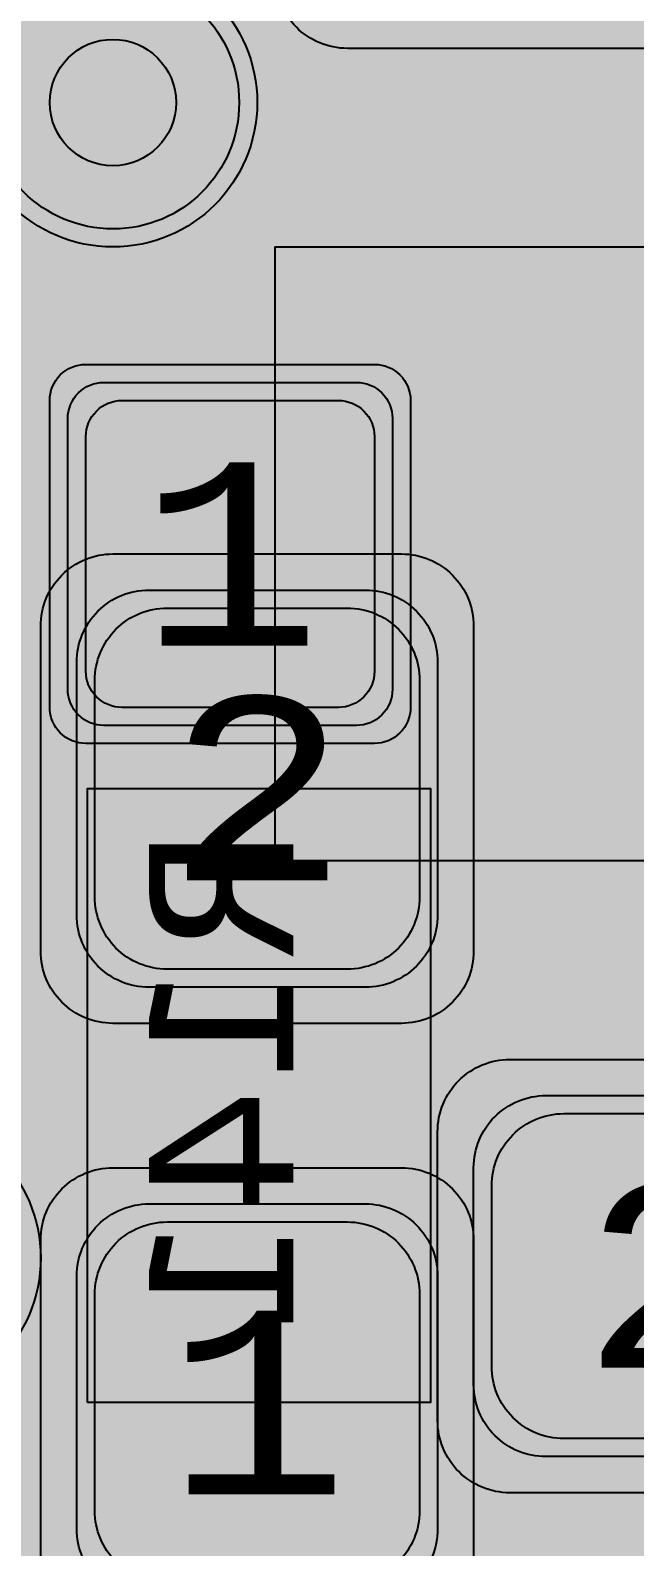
# Model space of a CAD drawing. Extents: x -28 to 199, y -61 to 255.
# Drawn here: x 127.371 to 129.046, y 86.501 to 90.7 of the extents above; entities that cross this region are included whole.
import ezdxf
from ezdxf.enums import TextEntityAlignment as Align

# ---------------------------------------------------------------- set-up
doc = ezdxf.new("R2010")
doc.units = 0
doc.header["$MEASUREMENT"] = 0
for name, color, linetype in [('ASSEMBLY_OUTLINES_BTM', 191, 'CONTINUOUS'), ('ASSEMBLY_OUTLINES_TOP', 102, 'CONTINUOUS'), ('ASSEMBLY_PART_NUMBERS_BTM', 191, 'CONTINUOUS'), ('ASSEMBLY_PART_NUMBERS_TOP', 102, 'CONTINUOUS'), ('ASSEMBLY_REF_DES_BTM', 191, 'CONTINUOUS'), ('ASSEMBLY_REF_DES_TOP', 102, 'CONTINUOUS'), ('DRILL_DRAWING', 21, 'CONTINUOUS'), ('GENERATED_SILKSCREEN_BTM', 255, 'CONTINUOUS'), ('GENERATED_SILKSCREEN_TOP', 140, 'CONTINUOUS'), ('PART_PADS_SMD_BTM', 10, 'CONTINUOUS'), ('PART_PADS_SMD_TOP', 150, 'CONTINUOUS'), ('PIN_NUMBERS_BTM', 8, 'CONTINUOUS'), ('PIN_NUMBERS_TOP', 8, 'CONTINUOUS'), ('PLACEMENT_OUTLINES_BTM', 222, 'CONTINUOUS'), ('PLACEMENT_OUTLINES_TOP', 130, 'CONTINUOUS'), ('PLANE_DATA_LAYER_2', 230, 'CONTINUOUS'), ('PLANE_SHAPES_LAYER_2', 230, 'CONTINUOUS'), ('PLANE_SHAPES_LAYER_3', 81, 'CONTINUOUS'), ('SILKSCREEN_OUTLINES_BTM', 211, 'CONTINUOUS'), ('SILKSCREEN_OUTLINES_TOP', 150, 'CONTINUOUS'), ('SILKSCREEN_REF_DES_BTM', 211, 'CONTINUOUS'), ('SILKSCREEN_REF_DES_TOP', 150, 'CONTINUOUS'), ('SOLDERMASK_PADS_BTM', 12, 'CONTINUOUS'), ('SOLDERMASK_PADS_TOP', 180, 'CONTINUOUS'), ('SOLDERPASTE_PADS_BTM', 12, 'CONTINUOUS'), ('SOLDERPASTE_PADS_TOP', 180, 'CONTINUOUS'), ('TRACES_LAYER_3', 81, 'CONTINUOUS'), ('TRACES_LAYER_BOTTOM', 10, 'CONTINUOUS'), ('TRACES_LAYER_TOP', 150, 'CONTINUOUS'), ('VIA_HOLES_LAYER_2', 30, 'CONTINUOUS'), ('VIA_HOLES_LAYER_3', 30, 'CONTINUOUS'), ('VIA_HOLES_LAYER_BOTTOM', 30, 'CONTINUOUS'), ('VIA_HOLES_LAYER_TOP', 30, 'CONTINUOUS'), ('VIA_PADS_LAYER_2', 230, 'CONTINUOUS'), ('VIA_PADS_LAYER_3', 81, 'CONTINUOUS'), ('VIA_PADS_LAYER_BOTTOM', 10, 'CONTINUOUS'), ('VIA_PADS_LAYER_TOP', 150, 'CONTINUOUS')]:
    doc.layers.add(name, color=color, linetype=linetype)
doc.styles.add('COURIER_NEW', font='COUR.TTF')
doc.styles.add('VERDANA', font='verdana.TTF')
doc.styles.add('VERIBEST_GERBER_0', font='txt')

msp = doc.modelspace()

# ---------------------------------------------------------------- hatches: boundary and pattern name
at = {"layer": 'PLANE_DATA_LAYER_2'}
h = msp.add_hatch(color=256, dxfattribs=at)
h.paths.add_polyline_path([(136.977938, 104.900788, -0.0425166317903881), (136.97684, 104.887899, 0.0425189371191998), (136.969634, 104.803321), (136.969634, 103.8357, -0.1989099556854013), (136.947316, 103.781819), (133.471447, 100.30595, 0.1989122151386173), (133.325, 99.952397), (133.325, 93.813669, -0.1989099556853327), (133.302682, 93.759788), (129.846447, 90.303553, 0.1989122151386193), (129.7, 89.95), (129.7, 82.880885, -0.1989099556853327), (129.677682, 82.827004), (125.372996, 78.522318, -0.1989133663344686), (125.319114, 78.5), (124.008004, 78.5, -0.414213562373095), (123.931804, 78.5762), (123.931804, 78.576201, -0.198909955685367), (123.954122, 78.630082), (124.017393, 78.693353, 0.19891218827251), (124.141873, 78.993873), (124.141873, 81.897836, 0.1989121882725186), (124.017393, 82.198356), (121.315166, 84.900583, 0.1989121882725186), (121.014646, 85.025063), (118.085686, 85.025063, 0.1989121882725125), (117.785166, 84.900583), (115.869335, 82.984752, -0.1989133663344686), (115.815453, 82.962434), (111.980365, 82.962434, 0.1989121882725186), (111.679845, 82.837954), (103.605966, 74.764075, -0.6681819935816116), (103.475884, 74.817956), (103.475884, 75.719902, -0.198909955685367), (103.498202, 75.773783), (112.132258, 84.407839, 0.1989121882725186), (112.256738, 84.708359), (112.256738, 87.766792, -0.5791985093720466), (112.371403, 87.832571, 0.9207095428459576), (113.229816, 89.056434, -0.4687192040466884), (113.229816, 89.173566, 0.4687157595514411), (113.229816, 90.326434, -0.4687192040466884), (113.229816, 90.443566, 0.606460415148791), (112.947726, 91.743467, -0.3380635491738142), (112.891615, 91.816971), (112.891615, 91.816972, -0.1989099556853327), (112.913933, 91.870853), (113.850887, 92.807807, -0.4969605349260798), (113.971222, 92.791213, 0.0686227819462532), (114.033421, 92.709116), (117.000682, 89.741856, -0.198909955685367), (117.023, 89.687975), (117.023, 88.767429, -0.228048003750335), (116.994354, 88.707889, 2.854432025872091), (117.805646, 88.707889, -0.228048003750335), (117.777, 88.767429), (117.777, 89.875696, 0.1989121654681639), (117.666579, 90.142275), (114.699318, 93.109536, -0.1989099556853327), (114.677, 93.163417), (114.677, 100.732571, -0.228048003750335), (114.705646, 100.792111, 0.8407221043194625), (114.090183, 101.915205, -0.5141069145394279), (113.989386, 101.987326), (113.989386, 107.618063, -0.6172571328269955), (114.111169, 107.679126, 1.9943987198418727), (114.111169, 108.720874, -0.617257132826957), (113.989386, 108.781937), (113.989386, 126.654985, 0.032533120066096), (113.985795, 126.710116, -0.0325342524810923), (113.985151, 126.720001), (113.985151, 126.720002, -0.6681819935815638), (114.115233, 126.773883), (114.280695, 126.608421, 0.1989121654681736), (114.547274, 126.498), (122.056386, 126.498, -0.1989133663344687), (122.110268, 126.475682), (126.281524, 122.304426, -0.198909955685367), (126.303842, 122.250545), (126.303842, 122.119158, 0.1236662247943365), (126.348588, 121.941012, -0.1606780001424822), (126.356831, 121.893987, 0.3606560929037287), (126.788539, 121.185359, -0.7687174069834758), (126.778046, 121.038457, 7.647506935409171), (127.111461, 121.014641, -0.7687174069834617), (127.121954, 121.161543, 0.6405844281364371), (127.405646, 122.307889, -0.2280480037503427), (127.377, 122.367429), (127.377, 126.6738, -0.414213562373095), (127.4532, 126.75), (128.865978, 126.75, -0.414213562373095), (128.942178, 126.6738), (128.942178, 126.673799, -0.1989099556854013), (128.91986, 126.619918), (128.533421, 126.233479, 0.1989121654681667), (128.423, 125.9669), (128.423, 123.567429, -0.2280480037503427), (128.394354, 123.507889, 2.8544320258721156), (129.205646, 123.507889, -0.2280480037503427), (129.177, 123.567429), (129.177, 125.779179, -0.1989099556854013), (129.199318, 125.83306), (129.986579, 126.62032, 0.0741021212229936), (130.052722, 126.70963, -0.277099918590679), (130.119973, 126.75), (130.174273, 126.75, -0.403683824490227), (130.250423, 126.676549, 0.1956893404127855), (130.451391, 126.229628, -0.2050724899553478), (130.475, 126.174486), (130.475, 122.295253, 0.1989121882725126), (130.59948, 121.994733), (131.330527, 121.263686, -0.1989099556854013), (131.352845, 121.209805), (131.352845, 114.763663, -0.8295497216643613), (131.205645, 114.735997, 0.8295609199568306), (129.95, 114.500001), (129.95, 114.499999, 0.8295609199568306), (131.205645, 114.264003, -0.8295497216643613), (131.352845, 114.236337), (131.352845, 111.668815, -0.198909955685367), (131.330527, 111.614934), (130.692799, 110.977206, 0.1989121882725064), (130.568319, 110.676686), (130.568319, 108.164856, -0.5413714910477632), (130.461467, 108.095093, 0.5413712452295936), (129.55, 107.500001), (129.55, 107.499999, 0.5413712452295937), (130.461467, 106.904907, -0.5413714910477633), (130.568319, 106.835144), (130.568319, 97.583681, 0.1490008545897866), (130.64056, 97.346645, -0.1489978148350905), (130.653512, 97.304146), (130.653512, 97.304145, -0.1942207066511618), (130.632158, 97.251246, 0.5485069438402771), (130.888539, 96.185359, -0.7687174069834758), (130.878046, 96.038457, 7.647506935409185), (131.211461, 96.014641, -0.7687174069834617), (131.221954, 96.161543, 0.6100588580781182), (131.548609, 97.270372, -0.2050724899553477), (131.525, 97.325514), (131.525, 97.477, 0.1677021551964094), (131.434538, 97.739125, -0.1677006453007844), (131.418319, 97.786122), (131.418319, 99.596475, -0.6231693714019529), (131.541139, 99.656749, 0.6231768727902992), (132.75, 100.25, 0.2119397726903838), (132.503162, 100.806173, -0.3779195606310377), (132.491822, 100.906327, 0.943356937975585), (131.551481, 101.648536, -0.6897061753667568), (131.418319, 101.69915), (131.418319, 102.749052, -0.7432602490610456), (131.558052, 102.791123, 0.507237571601238), (132.605828, 102.741787, -0.1165650662333721), (132.633526, 102.76327, 0.0896815058504722), (132.757792, 102.84948), (133.304231, 103.395919, 0.1989121882725186), (133.428711, 103.696439), (133.428711, 113.150158, -0.198909955685367), (133.451029, 113.204039), (134.00052, 113.75353, 0.1989121882725125), (134.125, 114.05405), (134.125, 115.174486, -0.2050724899553477), (134.148609, 115.229628, 2.4974351542811806), (133.251391, 115.229628, -0.2050724899553478), (133.275, 115.174486), (133.275, 114.261653, -0.198909955685367), (133.252682, 114.207772), (132.703191, 113.658281, 0.1989121882725126), (132.578711, 113.357761), (132.578711, 103.904042, -0.1989099556853327), (132.556393, 103.850161), (132.460599, 103.754367, -0.3152207587686722), (132.374533, 103.739179, 0.3712566469041549), (131.558052, 103.508877, -0.7432602490609853), (131.418319, 103.550948), (131.418319, 110.469083, -0.1989099556854013), (131.440637, 110.522964), (132.078365, 111.160692, 0.1989121882725248), (132.202845, 111.461212), (132.202845, 119.995489, -0.6681819935816593), (132.332927, 120.04937), (136.401408, 115.980889, -0.1989099556853327), (136.423726, 115.927008), (136.423726, 114.512395, -0.1989099556853327), (136.401408, 114.458514), (135.933735, 113.990841, -0.6681819935816593), (135.803653, 114.044722), (135.803653, 114.044723, -0.0900388652559256), (135.808516, 114.071509, 4.621395072748782), (135.428491, 113.691484, -0.5237901792127903), (135.531477, 113.620147), (135.531477, 113.620146, -0.1989099556853327), (135.509159, 113.566265), (133.808701, 111.865807, 0.1989122151386246), (133.662254, 111.512254), (133.662254, 107.537746, 0.1989122151386246), (133.808701, 107.184193), (135.333909, 105.658985, -0.1650613667127099), (135.355574, 105.615061, 0.6437565302444234), (136.487538, 105.270109, -0.5051906878791393), (136.609743, 105.259398, 0.1480370251817164), (136.933858, 104.969889, -0.2917988228267626), (136.977938, 104.900789)], flags=0)
h.paths.add_polyline_path([(113.85, 87, -0.9999999999999999), (115.15, 87, -0.9999999999999999)], flags=0)
h.paths.add_polyline_path([(115.25, 125.5, -0.9999999999999999), (116.55000000000001, 125.5, -0.9999999999999999)], flags=0)
h.paths.add_polyline_path([(114.75, 123, -0.9999999999999999), (116.75, 123, -0.9999999999999999)], flags=0)
h.paths.add_polyline_path([(116.232776, 95.682577, 0.7726673183828902), (117.45, 95.999999), (117.45, 96, 0.7083066378647846), (116.29314, 96.40693, -0.531760018124995), (116.167224, 96.417423, 0.772667318382902), (114.95, 96.100001), (114.95, 96.1, 0.7083066378647764), (116.10686, 95.69307, -0.5317600181249857)], flags=0)
h.paths.add_polyline_path([(117.421331, 99.860255, 3.363991928619301), (117.304585, 100.560731, -0.5417095603560502), (117.178669, 100.539745, 3.3639919286193174), (117.295415, 99.839269, -0.5417095603560539)], flags=0)
h.paths.add_polyline_path([(117.44999999999999, 92.3, -0.9999999999999999), (118.75, 92.3, -0.9999999999999999)], flags=0)
h.paths.add_polyline_path([(119.55, 113.4, -0.9999999999999999), (120.85000000000001, 113.4, -0.9999999999999999)], flags=0)
h.paths.add_polyline_path([(119.75, 109.5, -0.9999999999999999), (121.25, 109.5, -0.9999999999999999)], flags=0)
h.paths.add_polyline_path([(120.35, 98.8, -0.9999999999999999), (121.65, 98.8, -0.9999999999999999)], flags=0)
h.paths.add_polyline_path([(120.35, 111.4, -0.9999999999999999), (121.65, 111.4, -0.9999999999999999)], flags=0)
h.paths.add_polyline_path([(120.457283, 123.057713, -0.5359062211731089), (120.330385, 123.05719, 1.3513703040546192), (119.123088, 121.573751, -0.3050494922752397), (119.170567, 121.503171), (119.170567, 121.50317, -0.198909955685367), (119.148249, 121.449289), (118.350727, 120.651767, 0.1989121882725187), (118.226247, 120.351247), (118.226247, 106.65885, -0.198909955685367), (118.203929, 106.604969), (117.471074, 105.872114, -0.205074051956066), (117.415388, 105.849817, 2.455220229755274), (118.05, 105.2), (118.05, 105.199998, 0.0059190874028198), (118.049817, 105.215386, -0.0058690278396138), (118.049796, 105.217175), (118.049796, 105.217193, -0.198909955685367), (118.072114, 105.271074), (118.951767, 106.150727, 0.1989121882725038), (119.076247, 106.451247), (119.076247, 120.143644, -0.198909955685367), (119.098565, 120.197525), (120.108818, 121.207778, -0.0494623730732118), (120.12045, 121.217311, 0.0494618080928846), (120.185326, 121.27048), (120.787867, 121.873021, 0.0494618080928846), (120.841036, 121.937897, -0.0494623730731728), (120.850569, 121.949529), (120.928926, 122.027886, -0.2050740519560306), (120.984612, 122.050183, 1.6971064696081972)], flags=0)
h.paths.add_polyline_path([(121.25, 117.75, -0.9999999999999999), (122.75, 117.75, -0.9999999999999999)], flags=0)
h.paths.add_polyline_path([(122.05, 111.4, -0.9999999999999999), (123.35000000000001, 111.4, -0.9999999999999999)], flags=0)
h.paths.add_polyline_path([(123.29571, 88.162026, 1.6796277836471416), (121.75, 89), (121.75, 88.999999, 0.2324567467697626), (122.139102, 88.20829, -0.3917746108587368), (122.156291, 88.106204, 0.1460189195089194), (122.05, 87.750001), (122.05, 87.75, 1.2874404369000827), (123.270422, 88.061638, -0.3917717789363406)], flags=0)
h.paths.add_polyline_path([(122.65, 105.6, 3.3327468859538776), (123.044022, 106.197474, -0.5991018826014798), (122.939092, 106.281417, 0.0458969718785636), (122.95, 106.399998), (122.95, 106.4, 0.9999999999999999), (121.65, 106.4, 0.2331537315633807), (121.904279, 105.88434, -0.74720291741978), (121.851814, 105.747931, 2.557353807463251), (122.45, 105.1, 0.2331537315633762), (122.195721, 105.61566, -0.74720291741978), (122.248186, 105.752069, 0.121739685827647), (122.555978, 105.802526, -0.599101882601538), (122.660908, 105.718583, 0.0458969718785636), (122.65, 105.600002)], flags=0)
h.paths.add_polyline_path([(123.776372, 102.215741, 2.268015238537925), (122.670454, 102.273947, -0.1736308664859839), (122.687772, 102.22558, -0.157828441953958), (122.673316, 102.180924, 1.8365540169308305), (123.763761, 102.123532, -0.3408039055902447)], flags=0)
h.paths.add_polyline_path([(125.85, 89.1, -0.9999999999999999), (127.15, 89.1, -0.9999999999999999)], flags=0)
h.paths.add_polyline_path([(126.05, 118.8, -0.9999999999999999), (127.35000000000001, 118.8, -0.9999999999999999)], flags=0)
h.paths.add_polyline_path([(126.25, 103.7, -0.9999999999999999), (127.55000000000001, 103.7, -0.9999999999999999)], flags=0)
h.paths.add_polyline_path([(126.35, 85.4, -0.9999999999999999), (127.65, 85.4, -0.9999999999999999)], flags=0)
h.paths.add_polyline_path([(126.35, 87.3, -0.9999999999999999), (127.65, 87.3, -0.9999999999999999)], flags=0)
h.paths.add_polyline_path([(126.75, 115.5, -0.9999999999999999), (128.25, 115.5, -0.9999999999999999)], flags=0)
h.paths.add_polyline_path([(127.25, 83.2, -0.9999999999999999), (128.55, 83.2, -0.9999999999999999)], flags=0)
h.paths.add_polyline_path([(129.5, 95.5), (129.5, 95.500001, 0.2347951257838049), (129.202889, 96.097823, -0.2347971625886518), (129.172702, 96.158562), (129.172702, 96.158563, -0.1989099556854013), (129.19502, 96.212444), (129.356027, 96.373451, 0.1989121882725038), (129.480507, 96.673971), (129.480507, 106.455132, 0.1989121882725038), (129.356027, 106.755652), (126.719253, 109.392426, -0.198909955685367), (126.696935, 109.446307), (126.696935, 110.90022, -0.67775882677704), (126.828419, 110.952662, 2.507233776086384), (126.828419, 111.847338, -0.6777588267769905), (126.696935, 111.89978), (126.696935, 112.86566, 0.1989121882725038), (126.572455, 113.16618), (124.983033, 114.755602, -0.1989099556854013), (124.960715, 114.809483), (124.960715, 119.828112, -0.198909955685367), (124.983033, 119.881993), (125.328926, 120.227886, -0.205074051956065), (125.384612, 120.250183, 2.4552148235298628), (124.75, 120.900002, 0.0059190874028197), (124.750183, 120.884614, -0.0058690278396127), (124.750204, 120.882825), (124.750204, 120.882807, -0.198909955685367), (124.727886, 120.828926), (124.494453, 120.595493, -0.6681819935815638), (124.364371, 120.649374), (124.364371, 120.717126, 0.1989121882725125), (124.239891, 121.017646), (123.147318, 122.110219, -0.198909955685367), (123.125, 122.1641), (123.125, 122.174486, -0.2050724899553477), (123.148609, 122.229628, 2.4974351542811517), (122.251391, 122.229628, -0.2050724899553829), (122.275, 122.174486), (122.275, 121.956497, 0.1989121882725126), (122.39948, 121.655977), (123.492053, 120.563404, -0.198909955685367), (123.514371, 120.509523), (123.514371, 114.406551, 0.19891218827251), (123.638851, 114.106031), (125.318568, 112.426314, -0.198909955685367), (125.340886, 112.372433), (125.340886, 108.878879, 0.1989121882725126), (125.465366, 108.578359), (127.852682, 106.191043, -0.1989099556853327), (127.875, 106.137162), (127.875, 101.425514, -0.2050724899553478), (127.851391, 101.370372, 0.8159834667607626), (128.527623, 100.291159, -0.5233351739894394), (128.630507, 100.219784), (128.630507, 96.881574, -0.1989099556853327), (128.608189, 96.827693), (128.405604, 96.625108, -0.1809134408217212), (128.357013, 96.602974, 0.147660489474916), (128.127329, 96.515812, -0.1654600424582982), (128.080857, 96.5), (127.85, 96.5, 0.1989121882725099), (127.54948, 96.37552), (127.49948, 96.32552, 0.1357250226602834), (127.387774, 96.128414, -0.5450822061688504), (127.266471, 96.087288, 1.9695384942564944), (127.217953, 94.87725, -0.3731724528837284), (127.317035, 94.864977, 0.4338714127250044), (128.266221, 94.847079, -0.3498081147665029), (128.360455, 94.859099, 0.5848883345755964)], flags=0)
h.paths.add_polyline_path([(130.373451, 92.726979, 7.377999984181714), (130.373451, 93.073021, -0.7612838800058466), (130.226549, 93.073021, 7.377999984181725), (130.226549, 92.726979, -0.7612838800058466)], flags=0)
at = {"layer": 'PLANE_SHAPES_LAYER_2'}
h = msp.add_hatch(color=256, dxfattribs=at)
h.paths.add_polyline_path([(169.5, 129.25), (149.5, 129.25), (142.25, 122), (142.25, 90.5), (147.5, 90.5), (147.5, 80), (154, 80), (154, 69.25), (131.75, 69.25), (131.75, 73.25), (121.25, 73.25), (121.25, 81), (110.5, 81), (110.5, 125.75), (106.5, 125.75), (106.5, 128.75), (93.5, 128.75), (93.5, 120.25), (91.75, 120.25), (91.75, 121.5), (80, 121.5), (80, 118.25), (73.25, 118.25), (73.25, 124.5), (67.5, 124.5), (67.5, 128), (57.75, 128), (57.75, 120.25), (55.25, 120.25), (55.25, 121.5), (47.5, 121.5), (47.5, 119), (35, 119), (35, 134.75), (32.75, 134.75), (32.75, 159.75), (29.25, 159.75), (29.25, 175.25), (22.5, 175.25), (22.5, 195.25), (17.25, 195.25), (17.25, 198), (22.5, 198), (22.5, 216.5), (40.25, 216.5), (40.25, 235.5), (54.5, 235.5), (54.5, 254), (87.25, 254), (87.25, 236.25), (86.25, 236.25), (86.25, 228.75), (81, 228.75), (81, 218.75), (95.25, 218.75), (95.25, 194.5), (87, 194.5), (87, 172), (131.1, 172), (131.1, 208.75), (115.5, 208.75), (115.5, 213.75), (106.75, 213.75), (106.75, 218.75), (110.25, 222.25), (110.25, 226.25), (142.5, 226.25), (142.5, 221.5), (160.5, 221.5), (160.5, 240.75), (169.5, 240.75)])
h.paths.add_polyline_path([(35.5, 149.5), (41.75, 149.5), (41.75, 152), (39.25, 152), (39.25, 154), (37.75, 154), (37.75, 152), (35.5, 152)], flags=16)
h.paths.add_polyline_path([(37.5, 125.75), (37.5, 128.75), (42.75, 128.75), (42.75, 125.75)], flags=16)
h.paths.add_polyline_path([(52, 127.75), (52, 130.75), (54.25, 130.75), (54.25, 127.75)], flags=16)
h.paths.add_polyline_path([(50.75, 219.5), (50.75, 226.5), (71.75, 226.5), (71.75, 219.5)], flags=16)
h.paths.add_polyline_path([(66.5, 150.75), (66.5, 177.5), (72.25, 177.5), (72.25, 150.75)], flags=16)
h.paths.add_polyline_path([(47.25, 185.25), (73, 185.25), (73, 188.25), (70.25, 188.25), (70.25, 191), (47.25, 191)], flags=16)
h.paths.add_polyline_path([(84.5, 208), (84.5, 212.75), (85, 212.75), (85, 208)], flags=16)
h.paths.add_polyline_path([(61.5, 137.25), (87.75, 137.25), (87.75, 140.5), (84.75, 140.5), (84.75, 143), (61.5, 143)], flags=16)
h.paths.add_polyline_path([(88.75, 127), (88.75, 130), (91, 130), (91, 127)], flags=16)
h.paths.add_polyline_path([(85.5, 130.25), (85.5, 132.5), (91, 132.5), (91, 130.25)], flags=16)
h.paths.add_polyline_path([(108.75, 142.25), (135.75, 142.25), (135.75, 145.75), (132.25, 145.75), (132.25, 149), (108.75, 149)], flags=16)
h.paths.add_polyline_path([(114.25, 126.75), (140.75, 126.75), (140.75, 129.75), (137.25, 129.75), (137.25, 133), (114.25, 133)], flags=16)
h.paths.add_polyline_path([(155.25, 180.25), (166.25, 180.25), (166.25, 186.25), (152.25, 186.25), (152.25, 183), (155.25, 183)], flags=16)
at = {"layer": 'PLANE_SHAPES_LAYER_3'}
h = msp.add_hatch(color=256, dxfattribs=at)
h.paths.add_polyline_path([(169.5, 129.25), (149.5, 129.25), (142.25, 122), (142.25, 90.5), (147.5, 90.5), (147.5, 80), (154, 80), (154, 69.25), (131.75, 69.25), (131.75, 73.25), (121.25, 73.25), (121.25, 81), (110.5, 81), (110.5, 125.75), (106.5, 125.75), (106.5, 128.75), (93.5, 128.75), (93.5, 120.25), (91.75, 120.25), (91.75, 121.5), (80, 121.5), (80, 118.25), (73.25, 118.25), (73.25, 124.5), (67.5, 124.5), (67.5, 127.75), (58.25, 127.75), (58.25, 130.25), (88.75, 130.25), (88.75, 127), (91, 127), (91, 132.5), (55, 132.5), (55, 131.25), (52, 131.25), (52, 127.75), (55, 127.75), (55, 127.25), (57.75, 127.25), (57.75, 120.25), (55.25, 120.25), (55.25, 121.5), (47.5, 121.5), (47.5, 119), (35, 119), (35, 134.75), (32.75, 134.75), (32.75, 159.75), (29.25, 159.75), (29.25, 175.25), (22.5, 175.25), (22.5, 195.25), (17.25, 195.25), (17.25, 198), (22.5, 198), (22.5, 216.5), (40.25, 216.5), (40.25, 235.5), (54.5, 235.5), (54.5, 254), (87.25, 254), (87.25, 236.25), (86.25, 236.25), (86.25, 228.75), (81, 228.75), (81, 218.75), (95.25, 218.75), (95.25, 194.5), (87, 194.5), (87, 172), (131.1, 172), (131.1, 208.75), (115.5, 208.75), (115.5, 213.75), (106.75, 213.75), (106.75, 218.75), (110.25, 222.25), (110.25, 226.25), (142.5, 226.25), (142.5, 221.5), (160.5, 221.5), (160.5, 240.75), (169.5, 240.75)])
h.paths.add_polyline_path([(35.5, 149.5), (41.75, 149.5), (41.75, 152), (39.25, 152), (39.25, 154), (37.75, 154), (37.75, 152), (35.5, 152)], flags=16)
h.paths.add_polyline_path([(37.5, 125.75), (37.5, 128.75), (42.75, 128.75), (42.75, 125.75)], flags=16)
h.paths.add_polyline_path([(50.75, 219.5), (50.75, 226.5), (71.75, 226.5), (71.75, 219.5)], flags=16)
h.paths.add_polyline_path([(66.5, 150.75), (66.5, 177.5), (72.25, 177.5), (72.25, 150.75)], flags=16)
h.paths.add_polyline_path([(47.25, 185.25), (73, 185.25), (73, 188.25), (70.25, 188.25), (70.25, 191), (47.25, 191)], flags=16)
h.paths.add_polyline_path([(84.5, 208), (84.5, 212.75), (85, 212.75), (85, 208)], flags=16)
h.paths.add_polyline_path([(61.5, 137.25), (87.75, 137.25), (87.75, 140.5), (84.75, 140.5), (84.75, 143), (61.5, 143)], flags=16)
h.paths.add_polyline_path([(108.75, 142.25), (135.75, 142.25), (135.75, 145.75), (132.25, 145.75), (132.25, 149), (108.75, 149)], flags=16)
h.paths.add_polyline_path([(114.25, 126.75), (140.75, 126.75), (140.75, 129.75), (137.25, 129.75), (137.25, 133), (114.25, 133)], flags=16)
h.paths.add_polyline_path([(155.25, 180.25), (166.25, 180.25), (166.25, 186.25), (152.25, 186.25), (152.25, 183), (155.25, 183)], flags=16)
at = {"layer": 'VIA_HOLES_LAYER_2'}
h = msp.add_hatch(color=256, dxfattribs=at)
edge = h.paths.add_edge_path()
edge.add_arc((127.6, 90.5), 0.175, 0, 360)
at = {"layer": 'VIA_HOLES_LAYER_3'}
h = msp.add_hatch(color=256, dxfattribs=at)
edge = h.paths.add_edge_path()
edge.add_arc((127.6, 90.5), 0.175, 0, 360)
at = {"layer": 'VIA_HOLES_LAYER_BOTTOM'}
h = msp.add_hatch(color=256, dxfattribs=at)
edge = h.paths.add_edge_path()
edge.add_arc((127.6, 90.5), 0.175, 0, 360)
at = {"layer": 'VIA_HOLES_LAYER_TOP'}
h = msp.add_hatch(color=256, dxfattribs=at)
edge = h.paths.add_edge_path()
edge.add_arc((127.6, 90.5), 0.175, 0, 360)

# ---------------------------------------------------------------- linework, layer by layer
at = {"layer": 'ASSEMBLY_OUTLINES_BTM'}
msp.add_lwpolyline([(127.53, 86.9), (127.53, 88.6), (128.48, 88.6), (128.48, 86.9)], close=True, dxfattribs=at)
at = {"layer": 'ASSEMBLY_OUTLINES_TOP'}
msp.add_lwpolyline([(128.05, 88.4), (128.05, 90.1), (130.95, 90.1), (130.95, 88.4)], close=True, dxfattribs=at)
at = {"layer": 'ASSEMBLY_OUTLINES_TOP', "const_width": 0.1}
msp.add_lwpolyline([(128.5, 90), (128.5, 88.5)], dxfattribs=at)
at = {"layer": 'GENERATED_SILKSCREEN_BTM', "const_width": 0.15}
for points in [[(128.186005, 89.342399), (128.184405, 89.335999, -0.1622776608), (128.184404, 89.335996), (128.176404, 89.327996, -0.213376806), (128.1764, 89.327995), (128.170001, 89.326395, -0.0990195147), (128.169999, 89.326395), (127.630801, 89.326395, -0.099019514), (127.630799, 89.326395), (127.625199, 89.327995, -0.1119910924), (127.625197, 89.327996), (127.620399, 89.331195, -0.2534505544), (127.620395, 89.331198), (127.617995, 89.336798), (127.617995, 89.336799), (127.617195, 89.342399), (127.617195, 89.342401), (127.617995, 89.348801), (127.617995, 89.348802), (127.620395, 89.354402, -0.2534505544), (127.620399, 89.354405), (127.625197, 89.357604, -0.1119910928), (127.625199, 89.357605), (127.630799, 89.359205, -0.099019514), (127.630801, 89.359205), (128.153195, 89.359205), (128.153195, 89.444798), (127.620397, 89.877596), (127.617998, 89.879195, -0.2534505544), (127.617995, 89.879199), (127.617195, 89.883197, -0.0493889889), (127.617195, 89.883198), (127.615595, 89.887998), (127.615595, 89.887999), (127.614795, 89.891199), (127.614795, 90.000801), (127.615595, 90.004001, -0.1622776597), (127.615596, 90.004004), (127.617195, 90.006402), (127.617995, 90.009601, -0.111991093), (127.617996, 90.009603), (127.620395, 90.013602, -0.1622776594), (127.620397, 90.013604), (127.715195, 90.090909, 1.47059e-05), (127.715219, 90.090916), (127.620404, 90.013597), (127.618005, 90.009598), (127.617205, 90.006399, -0.1622776603), (127.617204, 90.006396), (127.615605, 90.003998), (127.614805, 90.000799), (127.614805, 89.891201), (127.615605, 89.888003, -0.0493889889), (127.615605, 89.888002), (127.617205, 89.883202), (127.617205, 89.883201), (127.618005, 89.879203), (127.620403, 89.877604), (128.153203, 89.444804, -0.2360679779), (128.153205, 89.4448), (128.153205, 89.3592, -0.4142135624), (128.1532, 89.359195), (127.630801, 89.359195), (127.625202, 89.357595), (127.620405, 89.354397), (127.618005, 89.348798), (127.617205, 89.3424), (127.618005, 89.336802), (127.620405, 89.331203), (127.625202, 89.328005), (127.630801, 89.326405), (128.169999, 89.326405), (128.176396, 89.328004), (128.184396, 89.336004), (128.185995, 89.342401), (128.185995, 89.451998), (128.185195, 89.454398), (128.185195, 89.454399), (128.183595, 89.459998), (128.181996, 89.462397, -0.1622776608), (128.181995, 89.4624), (128.181197, 89.463996), (128.178797, 89.465596), (127.646797, 89.899196, -0.2360679775), (127.646795, 89.8992), (127.646795, 89.9928, -0.2360679779), (127.646797, 89.992804), (127.771597, 90.093604, -0.1622776603), (127.7716, 90.093605), (128.03, 90.093605, -0.1622776597), (128.030003, 90.093604), (128.160402, 89.987205), (128.166, 89.985605), (128.171599, 89.986405, -0.0493889903), (128.1716, 89.986405), (128.176396, 89.988803), (128.180396, 89.993603, -0.0710678123), (128.180397, 89.993604), (128.182795, 89.9984), (128.182795, 89.998401), (128.183595, 90.004), (128.182795, 90.009598), (128.181196, 90.011996), (128.178797, 90.013596), (128.044398, 90.123195), (128.041199, 90.123995, -0.1845275526), (128.041196, 90.123997), (128.039598, 90.124796, -0.0493889903), (128.039597, 90.124796), (128.038, 90.125595, -0.0493889889), (128.037999, 90.125595), (128.034799, 90.126395), (127.802594, 90.126395, 1.21125e-05), (127.802612, 90.126405), (128.034799, 90.126405, -0.0990195133), (128.034801, 90.126405), (128.038001, 90.125605, -0.1845275525), (128.038004, 90.125603), (128.039602, 90.124804, -0.0493889889), (128.039603, 90.124804), (128.0412, 90.124005, -0.0493889889), (128.041201, 90.124005), (128.044401, 90.123205, -0.184527552), (128.044404, 90.123203), (128.178803, 90.013604), (128.181203, 90.012004, -0.0710678114), (128.181204, 90.012003), (128.182804, 90.009604, -0.1622776593), (128.182805, 90.009601), (128.183605, 90.004001), (128.183605, 90.003999), (128.182805, 89.998399, -0.184527552), (128.182803, 89.998396), (128.180405, 89.9936, -0.1622776599), (128.180404, 89.993597), (128.176404, 89.988797, -0.2360679775), (128.1764, 89.988795), (128.171604, 89.986397, -0.184527552), (128.171601, 89.986395), (128.166001, 89.985595, -0.0954145722), (128.165999, 89.985595), (128.160399, 89.987195, -0.1845275529), (128.160396, 89.987197), (128.029998, 90.093595), (127.771602, 90.093595), (127.646805, 89.992798), (127.646805, 89.899202), (128.178803, 89.465604), (128.181203, 89.464004, -0.2360679767), (128.181205, 89.464), (128.182003, 89.462404, -0.071067812), (128.182004, 89.462403), (128.183604, 89.460004, -0.1622776602), (128.183605, 89.460001), (128.185204, 89.454403, -0.0710678117), (128.185205, 89.454402), (128.186005, 89.452002), (128.186005, 89.342399)], [(127.530005, 87.466164, 1.1642e-05), (127.529995, 87.466156), (127.529995, 88.033844, 1.1642e-05), (127.530005, 88.033836), (127.530005, 87.466164)], [(128.480005, 87.457902, 1.22306e-05), (128.479995, 87.457911), (128.479995, 88.042089, 1.22306e-05), (128.480005, 88.042098), (128.480005, 87.457902)]]:
    msp.add_lwpolyline(points, format="xyb", dxfattribs=at)
for points in [[(128.5116, 90.1232), (128.5156, 90.1248), (128.5188, 90.1256), (128.522, 90.1264), (128.9268, 90.1264), (128.9324, 90.1248), (128.9372, 90.1208), (128.9412, 90.116), (128.9428, 90.1104), (128.9428, 89.3424), (128.9412, 89.336), (128.9372, 89.332), (128.9324, 89.3272), (128.9268, 89.3264), (128.522, 89.3264), (128.5188, 89.3264), (128.5172, 89.3272), (128.5156, 89.328), (128.5116, 89.3296), (128.3764, 89.4392), (128.374, 89.4424), (128.3732, 89.444), (128.3716, 89.448), (128.3708, 89.452), (128.3708, 90.0008), (128.3716, 90.0048), (128.3732, 90.0072), (128.3732, 90.0096), (128.3748, 90.0104), (128.3756, 90.0112), (128.3764, 90.0128), (128.5116, 90.1232)], [(128.9092, 90.0936), (128.5276, 90.0936), (128.4028, 89.9928), (128.4028, 89.46), (128.5276, 89.3592), (128.9092, 89.3592), (128.9092, 90.0936)]]:
    msp.add_lwpolyline(points, dxfattribs=at)
at = {"layer": 'GENERATED_SILKSCREEN_TOP', "const_width": 0.15}
for points in [[(130.950005, 89.8), (130.949995, 89.8), (130.949995, 90.099995), (128.050005, 90.099995), (128.050005, 89.8), (128.049995, 89.8), (128.049995, 90.1, -0.4142135624), (128.05, 90.100005), (130.95, 90.100005, -0.4142135624), (130.950005, 90.1), (130.950005, 89.8)], [(130.950005, 88.4, -0.4142135624), (130.95, 88.399995), (128.05, 88.399995, -0.4142135624), (128.049995, 88.4), (128.049995, 88.7), (128.050005, 88.7), (128.050005, 88.400005), (130.949995, 88.400005), (130.949995, 88.7), (130.950005, 88.7), (130.950005, 88.4)]]:
    msp.add_lwpolyline(points, format="xyb", dxfattribs=at)
for points in [[(127.0088, 88.5136), (127.5312, 88.5136), (127.5368, 88.5152), (127.5416, 88.5184), (127.544, 88.524), (127.5448, 88.5296), (127.544, 88.536), (127.5416, 88.5408), (127.5368, 88.5448), (127.5312, 88.5464), (126.9912, 88.5464)], [(127.1264, 87.7464), (127.396, 87.7464), (127.3984, 87.7464), (127.3992, 87.7472), (127.4, 87.7472), (127.4016, 87.748), (127.4032, 87.748), (127.4064, 87.7496), (127.5416, 87.86), (127.544, 87.8624), (127.5448, 87.864), (127.5464, 87.8688), (127.5472, 87.872), (127.5472, 88.1456), (127.5464, 88.1488), (127.5448, 88.1536), (127.5448, 88.1552), (127.544, 88.156), (127.5424, 88.1576), (127.5416, 88.1592), (127.4064, 88.268), (127.4024, 88.2696), (127.3992, 88.2704), (127.396, 88.2712), (127.1264, 88.2712)], [(127.132, 88.2392), (127.3904, 88.2392), (127.5152, 88.1376), (127.5152, 87.88), (127.3904, 87.78), (127.132, 87.78)], [(127.2704, 86.7264), (127.54, 86.7264), (127.544, 86.7256), (127.5456, 86.7248), (127.548, 86.724), (127.5504, 86.7232), (127.6856, 86.6136), (127.688, 86.6096), (127.6888, 86.6064), (127.6904, 86.604), (127.6912, 86.6008), (127.6912, 86.436), (127.6904, 86.4336), (127.6888, 86.428), (127.688, 86.424)], [(127.9312, 86.2176), (128.3616, 86.6464), (128.3616, 86.2176), (127.9312, 86.2176)], [(127.276, 85.9592), (127.5344, 85.9592), (127.6592, 86.06), (127.6592, 86.2088), (127.536, 86.3104), (127.4032, 86.3104), (127.3968, 86.312), (127.3928, 86.3152), (127.3904, 86.3208), (127.3896, 86.3264), (127.3904, 86.332), (127.3928, 86.3368), (127.3968, 86.3408), (127.4032, 86.3424), (127.536, 86.3424), (127.6592, 86.444), (127.6592, 86.5928), (127.5344, 86.6936), (127.276, 86.6936)], [(128.3936, 86.2176), (128.3936, 86.688), (128.3928, 86.692), (128.3904, 86.6952), (128.3872, 86.6984), (128.3832, 86.7008), (128.3784, 86.7024), (128.3736, 86.7032), (128.3696, 86.7024), (128.3656, 86.6992), (127.88, 86.2136)]]:
    msp.add_lwpolyline(points, dxfattribs=at)
at = {"layer": 'PART_PADS_SMD_BTM'}
for points in [[(127.7, 88.05, -0.4142135624), (127.5, 88.25), (127.5, 88.95, -0.4142135624), (127.7, 89.15), (128.3, 89.15, -0.4142135624), (128.5, 88.95), (128.5, 88.25, -0.4142135624), (128.3, 88.05)], [(127.7, 86.35, -0.4142135624), (127.5, 86.55), (127.5, 87.25, -0.4142135624), (127.7, 87.45), (128.3, 87.45, -0.4142135624), (128.5, 87.25), (128.5, 86.55, -0.4142135624), (128.3, 86.35)]]:
    msp.add_lwpolyline(points, format="xyb", close=True, dxfattribs=at)
at = {"layer": 'PART_PADS_SMD_TOP'}
for points in [[(127.575, 88.775, -0.4142135624), (127.475, 88.875), (127.475, 89.625, -0.4142135624), (127.575, 89.725), (128.275, 89.725, -0.4142135624), (128.375, 89.625), (128.375, 88.875, -0.4142135624), (128.275, 88.775)], [(129.7, 86.95, -0.4142135624), (129.5, 86.75), (128.8, 86.75, -0.4142135624), (128.6, 86.95), (128.6, 87.55, -0.4142135624), (128.8, 87.75), (129.5, 87.75, -0.4142135624), (129.7, 87.55)]]:
    msp.add_lwpolyline(points, format="xyb", close=True, dxfattribs=at)
at = {"layer": 'PLACEMENT_OUTLINES_BTM'}
msp.add_lwpolyline([(127.53, 86.9), (127.53, 88.6), (128.48, 88.6), (128.48, 86.9)], close=True, dxfattribs=at)
at = {"layer": 'PLACEMENT_OUTLINES_TOP'}
msp.add_lwpolyline([(128.05, 88.4), (128.05, 90.1), (130.95, 90.1), (130.95, 88.4)], close=True, dxfattribs=at)
at = {"layer": 'SILKSCREEN_OUTLINES_BTM'}
msp.add_lwpolyline([(127.53, 86.9), (127.53, 88.6), (128.48, 88.6), (128.48, 86.9)], close=True, dxfattribs=at)
at = {"layer": 'SILKSCREEN_OUTLINES_TOP'}
msp.add_lwpolyline([(128.05, 88.4), (128.05, 90.1), (130.95, 90.1), (130.95, 88.4)], close=True, dxfattribs=at)
at = {"layer": 'SOLDERMASK_PADS_BTM'}
for points in [[(127.6, 87.95, -0.4142135624), (127.4, 88.15), (127.4, 89.05, -0.4142135624), (127.6, 89.25), (128.4, 89.25, -0.4142135624), (128.6, 89.05), (128.6, 88.15, -0.4142135624), (128.4, 87.95)], [(127.6, 86.25, -0.4142135624), (127.4, 86.45), (127.4, 87.35, -0.4142135624), (127.6, 87.55), (128.4, 87.55, -0.4142135624), (128.6, 87.35), (128.6, 86.45, -0.4142135624), (128.4, 86.25)]]:
    msp.add_lwpolyline(points, format="xyb", close=True, dxfattribs=at)
at = {"layer": 'SOLDERMASK_PADS_TOP'}
for points in [[(128.25, 90.65, -0.4142135624), (128.05, 90.85), (128.05, 92.15, -0.4142135624), (128.25, 92.35), (129.35, 92.35, -0.4142135624), (129.55, 92.15), (129.55, 90.85, -0.4142135624), (129.35, 90.65)], [(127.525, 88.725, -0.4142135624), (127.425, 88.825), (127.425, 89.675, -0.4142135624), (127.525, 89.775), (128.325, 89.775, -0.4142135624), (128.425, 89.675), (128.425, 88.825, -0.4142135624), (128.325, 88.725)], [(129.8, 86.85, -0.4142135624), (129.6, 86.65), (128.7, 86.65, -0.4142135624), (128.5, 86.85), (128.5, 87.65, -0.4142135624), (128.7, 87.85), (129.6, 87.85, -0.4142135624), (129.8, 87.65)]]:
    msp.add_lwpolyline(points, format="xyb", close=True, dxfattribs=at)
at = {"layer": 'SOLDERPASTE_PADS_BTM'}
for points in [[(127.75, 88.1, -0.4142135624), (127.55, 88.3), (127.55, 88.9, -0.4142135624), (127.75, 89.1), (128.25, 89.1, -0.4142135624), (128.45, 88.9), (128.45, 88.3, -0.4142135624), (128.25, 88.1)], [(127.75, 86.4, -0.4142135624), (127.55, 86.6), (127.55, 87.2, -0.4142135624), (127.75, 87.4), (128.25, 87.4, -0.4142135624), (128.45, 87.2), (128.45, 86.6, -0.4142135624), (128.25, 86.4)]]:
    msp.add_lwpolyline(points, format="xyb", close=True, dxfattribs=at)
at = {"layer": 'SOLDERPASTE_PADS_TOP'}
for points in [[(127.625, 88.825, -0.4142135624), (127.525, 88.925), (127.525, 89.575, -0.4142135624), (127.625, 89.675), (128.225, 89.675, -0.4142135624), (128.325, 89.575), (128.325, 88.925, -0.4142135624), (128.225, 88.825)], [(129.65, 87, -0.4142135624), (129.45, 86.8), (128.85, 86.8, -0.4142135624), (128.65, 87), (128.65, 87.5, -0.4142135624), (128.85, 87.7), (129.45, 87.7, -0.4142135624), (129.65, 87.5)]]:
    msp.add_lwpolyline(points, format="xyb", close=True, dxfattribs=at)
at = {"layer": 'TRACES_LAYER_3', "const_width": 0.5}
msp.add_lwpolyline([(127, 87.3), (131.543709, 87.3), (132.861791, 88.618082), (137.816962, 88.618082), (139.1, 89.90112), (139.1, 90.6)], dxfattribs=at)
at = {"layer": 'TRACES_LAYER_BOTTOM'}
for points, const_width in [([(128, 88.65), (126.75, 89.9), (126.75, 92.3)], 0.35), ([(128.5, 91.9), (128.5, 91.85), (127.6, 90.95), (127.6, 90.5)], 0.35), ([(130.25, 89.55), (130.25, 90.327), (130.077, 90.5), (127.6, 90.5)], 0.254), ([(129.6, 89.55), (128.9, 89.55), (128, 88.65)], 0.35), ([(128, 88.65), (128, 88.6)], 0.35), ([(128.1, 85.1), (128, 85.2), (128, 86.9)], 0.35)]:
    msp.add_lwpolyline(points, dxfattribs=dict(at, const_width=const_width))
at = {"layer": 'TRACES_LAYER_TOP', "const_width": 0.35}
for points in [[(127.6, 90.5), (127.9, 90.5), (128.8, 91.4), (128.8, 91.5)], [(127.925, 89.25), (127.925, 90.175), (127.6, 90.5)], [(129.15, 87.25), (128, 87.25), (127.95, 87.3), (127, 87.3)]]:
    msp.add_lwpolyline(points, dxfattribs=at)
at = {"layer": 'VIA_HOLES_LAYER_2'}
msp.add_circle((127.6, 90.5), 0.175, dxfattribs=at)
at = {"layer": 'VIA_HOLES_LAYER_3'}
msp.add_circle((127.6, 90.5), 0.175, dxfattribs=at)
at = {"layer": 'VIA_HOLES_LAYER_BOTTOM'}
msp.add_circle((127.6, 90.5), 0.175, dxfattribs=at)
at = {"layer": 'VIA_HOLES_LAYER_TOP'}
msp.add_circle((127.6, 90.5), 0.175, dxfattribs=at)
at = {"layer": 'VIA_PADS_LAYER_2'}
for centre in [(127.6, 90.5), (127, 87.3)]:
    msp.add_circle(centre, 0.4, dxfattribs=at)
at = {"layer": 'VIA_PADS_LAYER_3'}
for centre in [(127.6, 90.5), (127, 87.3)]:
    msp.add_circle(centre, 0.4, dxfattribs=at)
at = {"layer": 'VIA_PADS_LAYER_BOTTOM'}
msp.add_circle((127.6, 90.5), 0.35, dxfattribs=at)
at = {"layer": 'VIA_PADS_LAYER_TOP'}
msp.add_circle((127.6, 90.5), 0.35, dxfattribs=at)

# ---------------------------------------------------------------- texts
at = {"layer": 'ASSEMBLY_PART_NUMBERS_BTM', "style": 'VERIBEST_GERBER_0', "text_generation_flag": 2}
for s, p in [('LMH6644MAX/NOPB_4', (128.71, 111)), ('ERJ-3EKF6341V', (127.21, 99.25)), ('CL10C010BB8NNNC', (125.71, 98.75)), ('GRM1885C1H101JA01D', (125.96, 92.75)), ('ERJ-3EKF6200V', (125.46, 87.75))]:
    msp.add_text(s, height=2.032, rotation=90, dxfattribs=at).set_placement(p, align=Align.TOP_LEFT)
msp.add_text('ADM1087AKSZ-REEL7', height=2.032, dxfattribs=at).set_placement((130.25, 87.96), align=Align.TOP_LEFT)
at = {"layer": 'ASSEMBLY_PART_NUMBERS_TOP', "style": 'VERIBEST_GERBER_0'}
for s, p in [('ERJ-3EKF10R0V', (127.96, 110)), ('ERJ-3EKF1022V', (128.46, 103.25)), ('GRM1885C1H102JA01D', (128.21, 99))]:
    msp.add_text(s, height=2.032, rotation=270, dxfattribs=at).set_placement(p, align=Align.TOP_LEFT)
msp.add_text('MMZ1608A182B', height=2.032, dxfattribs=at).set_placement((127, 91.71), align=Align.TOP_LEFT)
at = {"layer": 'ASSEMBLY_REF_DES_BTM', "style": 'VERDANA', "text_generation_flag": 2}
msp.add_text('R141', height=0.4, rotation=90, dxfattribs=at).set_placement((127.7, 88.5), align=Align.TOP_LEFT)
at = {"layer": 'ASSEMBLY_REF_DES_TOP', "style": 'VERDANA'}
msp.add_text('V10', height=0.7, dxfattribs=at).set_placement((128.8, 89.65), align=Align.TOP_LEFT)
at = {"layer": 'DRILL_DRAWING', "style": 'VERIBEST_GERBER_0'}
for p in [(127.6, 90.5), (126.5, 89.1), (127, 87.3)]:
    msp.add_text('A', height=2, dxfattribs=at).set_placement(p, align=Align.MIDDLE_CENTER)
at = {"layer": 'PIN_NUMBERS_BTM', "style": 'COURIER_NEW'}
for s, p in [('1', (127.925, 89.25)), ('2', (128, 88.6)), ('2', (129.15, 87.25)), ('1', (128, 86.9))]:
    msp.add_text(s, height=0.508, dxfattribs=at).set_placement(p, align=Align.MIDDLE_CENTER)
at = {"layer": 'PIN_NUMBERS_TOP', "style": 'COURIER_NEW'}
for s, p in [('1', (127.925, 89.25)), ('2', (128, 88.6)), ('2', (129.15, 87.25)), ('1', (128, 86.9))]:
    msp.add_text(s, height=0.508, dxfattribs=at).set_placement(p, align=Align.MIDDLE_CENTER)
at = {"layer": 'SILKSCREEN_REF_DES_BTM', "style": 'VERIBEST_GERBER_0', "text_generation_flag": 2}
msp.add_text('D2', height=0.8, dxfattribs=at).set_placement((129.05, 90.14), align=Align.TOP_LEFT)
at = {"layer": 'SILKSCREEN_REF_DES_TOP', "style": 'VERIBEST_GERBER_0'}
msp.add_text('R334', height=0.8, dxfattribs=at).set_placement((125.5, 86.74), align=Align.TOP_LEFT)

doc.saveas('drawing.dxf')
